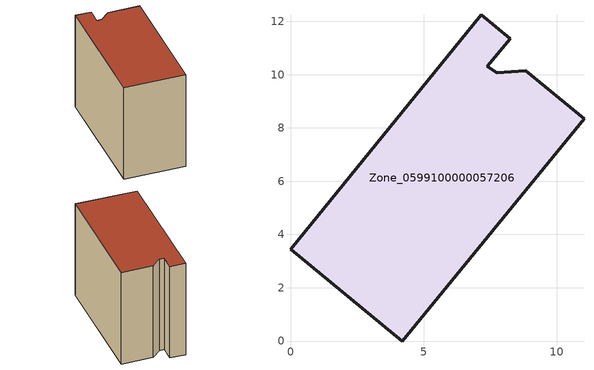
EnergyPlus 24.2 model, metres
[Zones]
Zone_0599100000057206
 floor ground (C_G): 0,3.44 7.16,12.24 8.25,11.35 7.39,10.32 7.75,10.07 8.84,10.14 11.02,8.35 4.2,0 z0
 wall outside (C_F): 4.2,0 11.02,8.35 8.84,10.14 7.75,10.07 7.39,10.32 8.25,11.35 7.16,12.24 0,3.44 4.2,0 z0:9.04
 roof outside (C_R): 7.16,12.24 0,3.44 4.2,0 11.02,8.35 8.84,10.14 7.75,10.07 7.39,10.32 8.25,11.35 z9.04
[BUILDING]
Pand.0599100000057206: North Axis=0; Terrain=City; Loads Convergence Tolerance Value=0.04; Temperature Convergence Tolerance Value=0.4; Solar Distribution=FullExterior; Maximum Number of Warmup Days=25; Minimum Number of Warmup Days=1
[Site:Location]
Rotterdam.The.Hague.AP_ZH_NLD Design_Conditions: Latitude=51.96; Longitude=4.45; Time Zone=1; Elevation=-4.5
[SITE:GROUNDTEMPERATURE:BUILDINGSURFACE]
18, 18, 18, 18, 18, 18, 18, 18, 18, 18, 18, 18
[MATERIAL] Thermal Absorptance=0.9; Solar Absorptance=0.7; Visible Absorptance=0.7
Name | Roughness | Thickness | Conductivity | Density | Specific Heat
G.TI.1946 | MediumSmooth | 0.15 | 1 | 540 | 1210
F.TI.1946 | Rough | 0.3 | 0.857143 | 1920 | 840
R.TI.1946 | MediumRough | 0.2 | 0.1 | 1500 | 1000
[CONSTRUCTION]
C_G: G.TI.1946
C_F: F.TI.1946
C_R: R.TI.1946
[ZONE]
Zone_0599100000057206: Type=1; Multiplier=1; Ceiling Height=Autocalculate; Volume=Autocalculate; Floor Area=autocalculate; Part of Total Floor Area=Yes
[ZONEINFILTRATION:DESIGNFLOWRATE]
Infil_Zone_0599100000057206: Zone or ZoneList or Space or SpaceList=Zone_0599100000057206; Schedule=AlwaysOn; Design Flow Rate Calculation Method=Flow/Area; Flow Rate per Floor Area=0.003; Constant Term Coefficient=1; Temperature Term Coefficient=0; Velocity Term Coefficient=0; Velocity Squared Term Coefficient=0
[HVACTEMPLATE:ZONE:IDEALLOADSAIRSYSTEM]
Zone_0599100000057206: Maximum Heating Supply Air Temperature=50; Minimum Cooling Supply Air Temperature=13; Maximum Heating Supply Air Humidity Ratio=0.0156; Minimum Cooling Supply Air Humidity Ratio=0.0077; Heating Limit=NoLimit; Cooling Limit=NoLimit; Dehumidification Control Type=ConstantSensibleHeatRatio; Cooling Sensible Heat Ratio=0.7; Dehumidification Setpoint=60; Humidification Control Type=None; Humidification Setpoint=30; Outdoor Air Method=None; Outdoor Air Flow Rate per Person=0.00944; Outdoor Air Flow Rate per Zone Floor Area=0; Outdoor Air Flow Rate per Zone=0; Demand Controlled Ventilation Type=None; Outdoor Air Economizer Type=NoEconomizer; Heat Recovery Type=None; Sensible Heat Recovery Effectiveness=0.7; Latent Heat Recovery Effectiveness=0.65
[ZONECONTROL:THERMOSTAT]
ThermostatControl_Zone_0599100000057206: Zone or ZoneList=Zone_0599100000057206; Control Type Schedule=DualSetpointControlType; Control 1=Thermostat_Zone_0599100000057206; Temperature Difference Between Cutout And Setpoint=0
[THERMOSTATSETPOINT:DUALSETPOINT]
Thermostat_Zone_0599100000057206: Heating Setpoint Temperature Schedule=HeatingSetpoint_Zone_0599100000057206; Cooling Setpoint Temperature Schedule=CoolingSetpoint_Zone_0599100000057206
[SCHEDULE:COMPACT]
HeatingSetpoint_Zone_0599100000057206: Through: 12/31, For: AllDays, Until: 24:00, 21
CoolingSetpoint_Zone_0599100000057206: Through: 12/31, For: AllDays, Until: 24:00, 24
DualSetpointControlType: Through: 12/31, For: AllDays, Until: 24:00, 4
AlwaysOn: Through: 12/31, For: AllDays, Until: 24:00, 1
